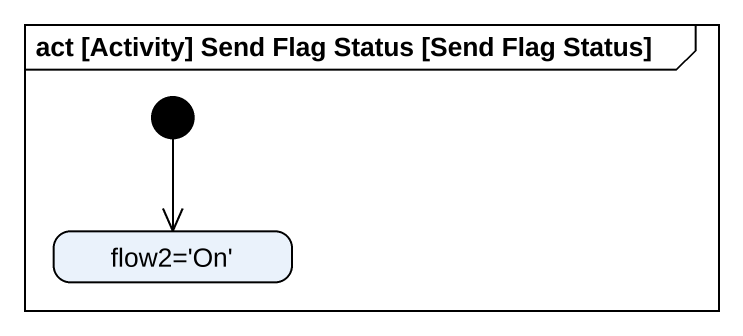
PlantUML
@startuml
mainframe act [Activity] Send Flag Status [Send Flag Status]
hide empty description
state "flow2='On'" as flow2_On
[*] --> flow2_On
@enduml
